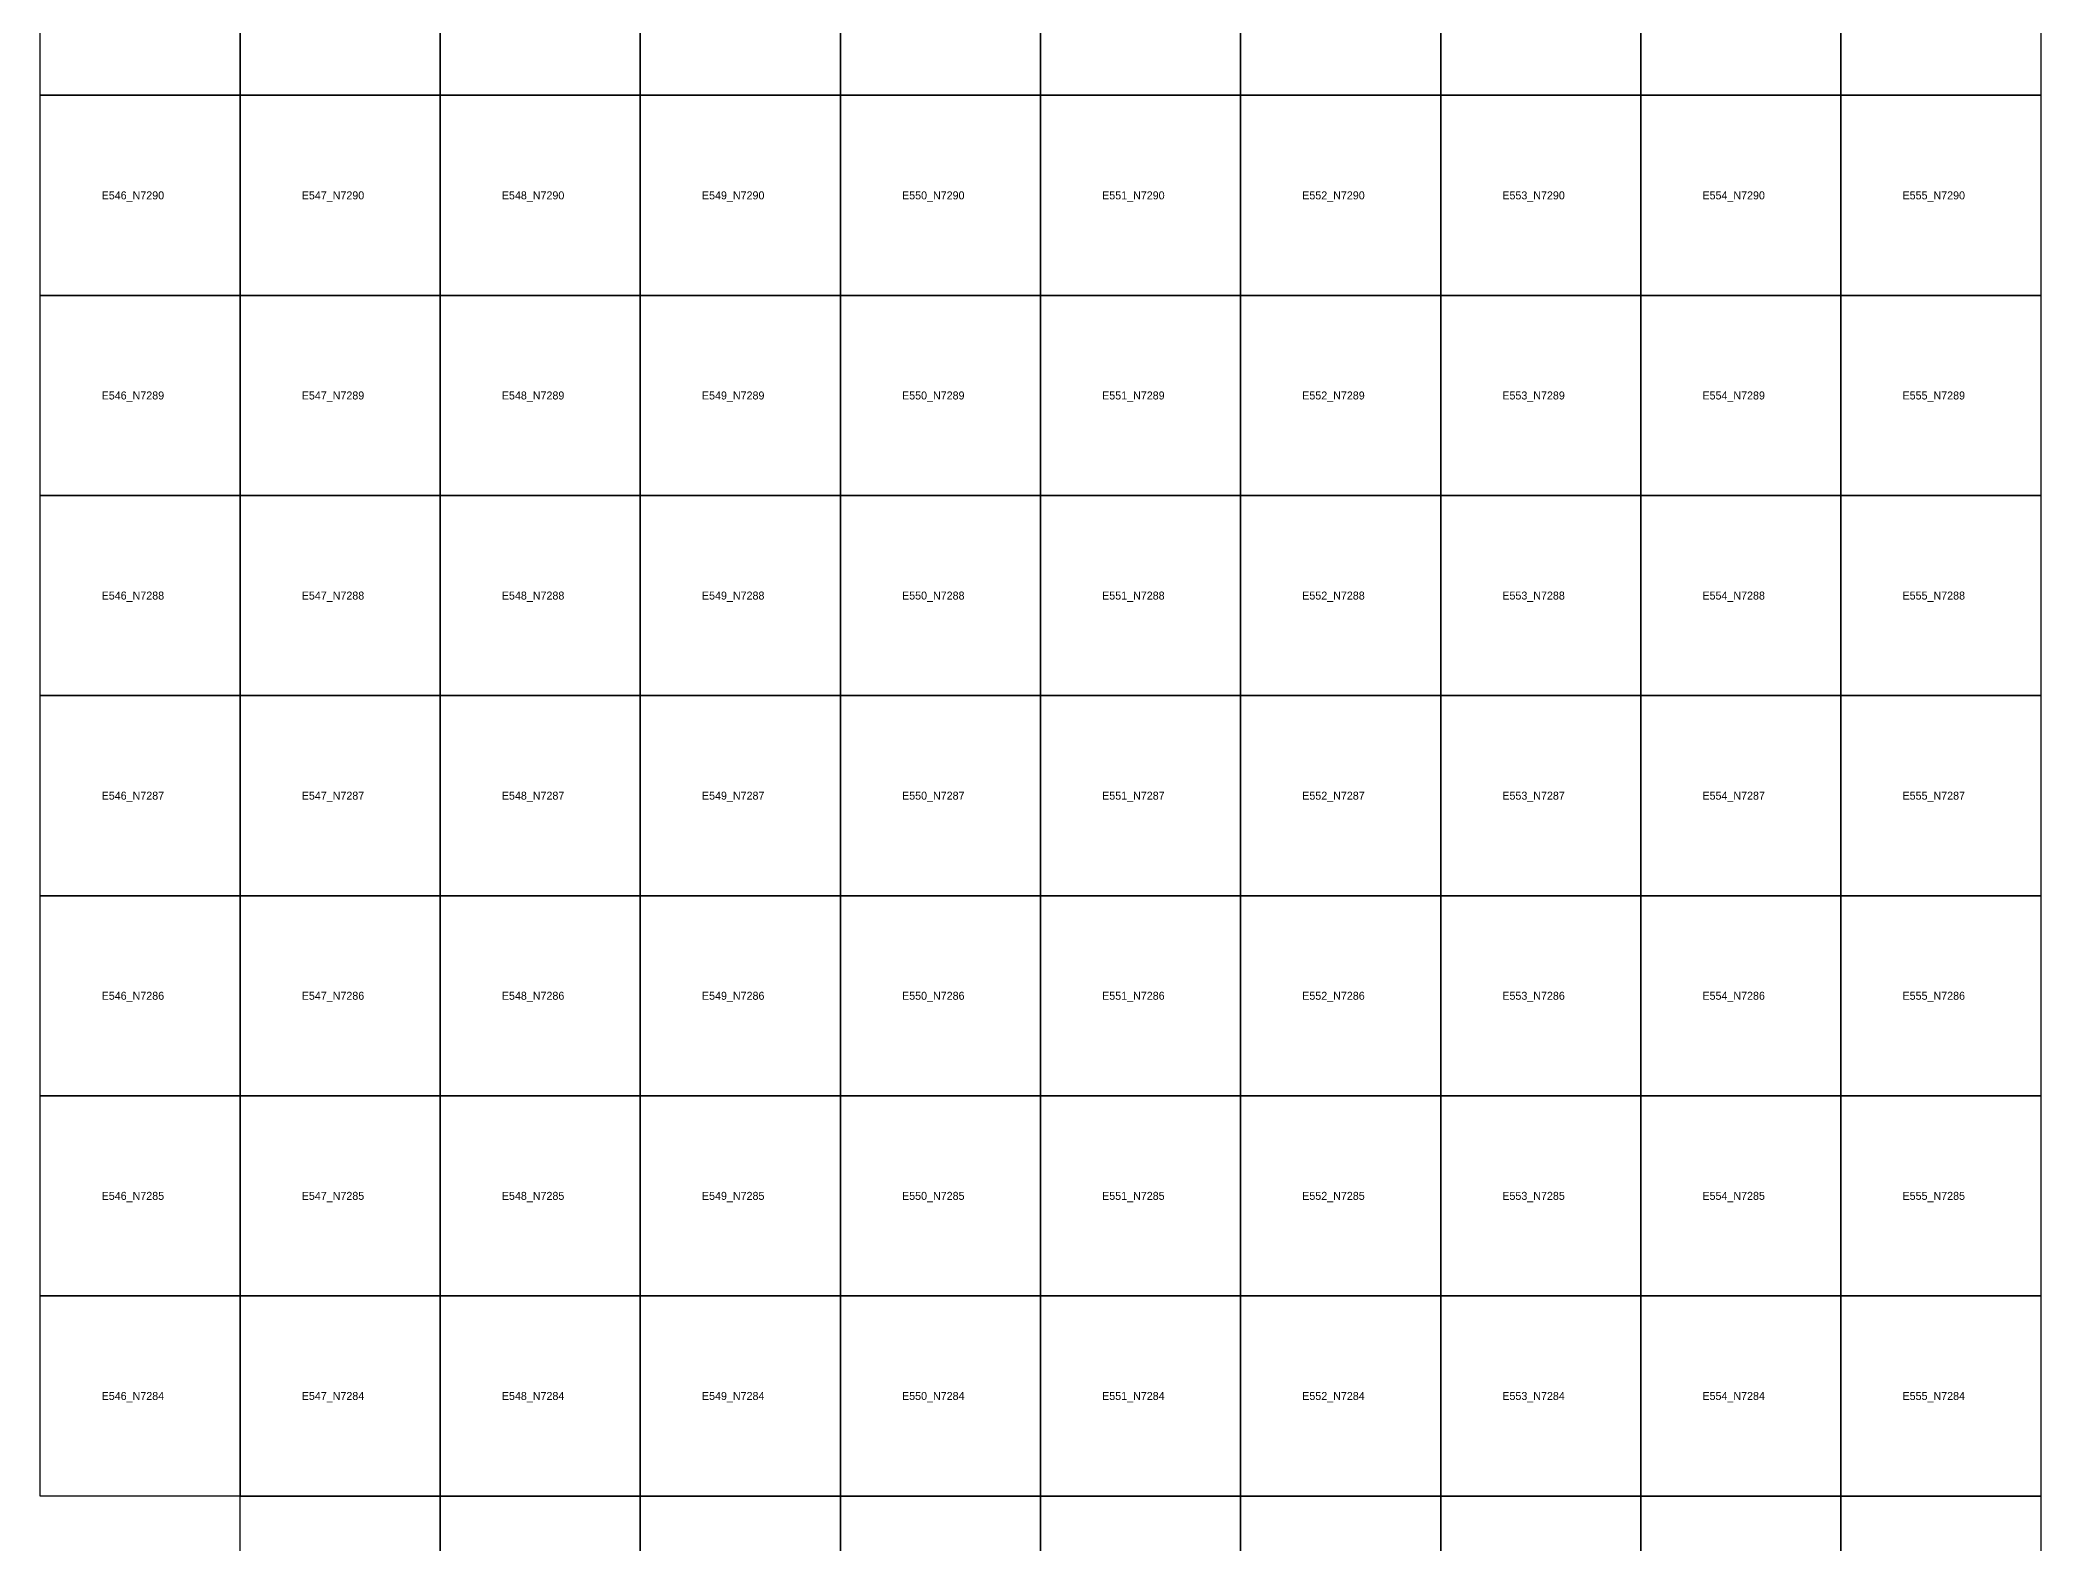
# Model space of a CAD drawing. Extents: x 546000 to 599000, y 7210000 to 7363000.
# Drawn here: x 546000 to 556000, y 7283760 to 7291276 of the extents above; entities that cross this region are included whole.
import ezdxf

# ---------------------------------------------------------------- set-up
doc = ezdxf.new("R2010")
doc.units = 0
doc.layers.add('FEATUREATTRIBS', color=7, linetype='Continuous')

msp = doc.modelspace()

# ---------------------------------------------------------------- linework, layer by layer
at = {"layer": 'FEATUREATTRIBS'}
for points in [[(546000, 7291000), (546000, 7292000), (547000, 7292000), (547000, 7291000)], [(547000, 7291000), (547000, 7292000), (548000, 7292000), (548000, 7291000)], [(548000, 7291000), (548000, 7292000), (549000, 7292000), (549000, 7291000)], [(549000, 7291000), (549000, 7292000), (550000, 7292000), (550000, 7291000)], [(550000, 7291000), (550000, 7292000), (551000, 7292000), (551000, 7291000)], [(551000, 7291000), (551000, 7292000), (552000, 7292000), (552000, 7291000)], [(552000, 7291000), (552000, 7292000), (553000, 7292000), (553000, 7291000)], [(553000, 7291000), (553000, 7292000), (554000, 7292000), (554000, 7291000)], [(554000, 7291000), (554000, 7292000), (555000, 7292000), (555000, 7291000)], [(555000, 7291000), (555000, 7292000), (556000, 7292000), (556000, 7291000)], [(546000, 7290000), (546000, 7291000), (547000, 7291000), (547000, 7290000)], [(547000, 7290000), (547000, 7291000), (548000, 7291000), (548000, 7290000)], [(548000, 7290000), (548000, 7291000), (549000, 7291000), (549000, 7290000)], [(549000, 7290000), (549000, 7291000), (550000, 7291000), (550000, 7290000)], [(550000, 7290000), (550000, 7291000), (551000, 7291000), (551000, 7290000)], [(551000, 7290000), (551000, 7291000), (552000, 7291000), (552000, 7290000)], [(552000, 7290000), (552000, 7291000), (553000, 7291000), (553000, 7290000)], [(553000, 7290000), (553000, 7291000), (554000, 7291000), (554000, 7290000)], [(554000, 7290000), (554000, 7291000), (555000, 7291000), (555000, 7290000)], [(555000, 7290000), (555000, 7291000), (556000, 7291000), (556000, 7290000)], [(546000, 7289000), (546000, 7290000), (547000, 7290000), (547000, 7289000)], [(547000, 7289000), (547000, 7290000), (548000, 7290000), (548000, 7289000)], [(548000, 7289000), (548000, 7290000), (549000, 7290000), (549000, 7289000)], [(549000, 7289000), (549000, 7290000), (550000, 7290000), (550000, 7289000)], [(550000, 7289000), (550000, 7290000), (551000, 7290000), (551000, 7289000)], [(551000, 7289000), (551000, 7290000), (552000, 7290000), (552000, 7289000)], [(552000, 7289000), (552000, 7290000), (553000, 7290000), (553000, 7289000)], [(553000, 7289000), (553000, 7290000), (554000, 7290000), (554000, 7289000)], [(554000, 7289000), (554000, 7290000), (555000, 7290000), (555000, 7289000)], [(555000, 7289000), (555000, 7290000), (556000, 7290000), (556000, 7289000)], [(546000, 7288000), (546000, 7289000), (547000, 7289000), (547000, 7288000)], [(547000, 7288000), (547000, 7289000), (548000, 7289000), (548000, 7288000)], [(548000, 7288000), (548000, 7289000), (549000, 7289000), (549000, 7288000)], [(549000, 7288000), (549000, 7289000), (550000, 7289000), (550000, 7288000)], [(550000, 7288000), (550000, 7289000), (551000, 7289000), (551000, 7288000)], [(551000, 7288000), (551000, 7289000), (552000, 7289000), (552000, 7288000)], [(552000, 7288000), (552000, 7289000), (553000, 7289000), (553000, 7288000)], [(553000, 7288000), (553000, 7289000), (554000, 7289000), (554000, 7288000)], [(554000, 7288000), (554000, 7289000), (555000, 7289000), (555000, 7288000)], [(555000, 7288000), (555000, 7289000), (556000, 7289000), (556000, 7288000)], [(546000, 7287000), (546000, 7288000), (547000, 7288000), (547000, 7287000)], [(547000, 7287000), (547000, 7288000), (548000, 7288000), (548000, 7287000)], [(548000, 7287000), (548000, 7288000), (549000, 7288000), (549000, 7287000)], [(549000, 7287000), (549000, 7288000), (550000, 7288000), (550000, 7287000)], [(550000, 7287000), (550000, 7288000), (551000, 7288000), (551000, 7287000)], [(551000, 7287000), (551000, 7288000), (552000, 7288000), (552000, 7287000)], [(552000, 7287000), (552000, 7288000), (553000, 7288000), (553000, 7287000)], [(553000, 7287000), (553000, 7288000), (554000, 7288000), (554000, 7287000)], [(554000, 7287000), (554000, 7288000), (555000, 7288000), (555000, 7287000)], [(555000, 7287000), (555000, 7288000), (556000, 7288000), (556000, 7287000)], [(546000, 7286000), (546000, 7287000), (547000, 7287000), (547000, 7286000)], [(547000, 7286000), (547000, 7287000), (548000, 7287000), (548000, 7286000)], [(548000, 7286000), (548000, 7287000), (549000, 7287000), (549000, 7286000)], [(549000, 7286000), (549000, 7287000), (550000, 7287000), (550000, 7286000)], [(550000, 7286000), (550000, 7287000), (551000, 7287000), (551000, 7286000)], [(551000, 7286000), (551000, 7287000), (552000, 7287000), (552000, 7286000)], [(552000, 7286000), (552000, 7287000), (553000, 7287000), (553000, 7286000)], [(553000, 7286000), (553000, 7287000), (554000, 7287000), (554000, 7286000)], [(554000, 7286000), (554000, 7287000), (555000, 7287000), (555000, 7286000)], [(555000, 7286000), (555000, 7287000), (556000, 7287000), (556000, 7286000)], [(546000, 7285000), (546000, 7286000), (547000, 7286000), (547000, 7285000)], [(547000, 7285000), (547000, 7286000), (548000, 7286000), (548000, 7285000)], [(548000, 7285000), (548000, 7286000), (549000, 7286000), (549000, 7285000)], [(549000, 7285000), (549000, 7286000), (550000, 7286000), (550000, 7285000)], [(550000, 7285000), (550000, 7286000), (551000, 7286000), (551000, 7285000)], [(551000, 7285000), (551000, 7286000), (552000, 7286000), (552000, 7285000)], [(552000, 7285000), (552000, 7286000), (553000, 7286000), (553000, 7285000)], [(553000, 7285000), (553000, 7286000), (554000, 7286000), (554000, 7285000)], [(554000, 7285000), (554000, 7286000), (555000, 7286000), (555000, 7285000)], [(555000, 7285000), (555000, 7286000), (556000, 7286000), (556000, 7285000)], [(546000, 7284000), (546000, 7285000), (547000, 7285000), (547000, 7284000)], [(547000, 7284000), (547000, 7285000), (548000, 7285000), (548000, 7284000)], [(548000, 7284000), (548000, 7285000), (549000, 7285000), (549000, 7284000)], [(549000, 7284000), (549000, 7285000), (550000, 7285000), (550000, 7284000)], [(550000, 7284000), (550000, 7285000), (551000, 7285000), (551000, 7284000)], [(551000, 7284000), (551000, 7285000), (552000, 7285000), (552000, 7284000)], [(552000, 7284000), (552000, 7285000), (553000, 7285000), (553000, 7284000)], [(553000, 7284000), (553000, 7285000), (554000, 7285000), (554000, 7284000)], [(554000, 7284000), (554000, 7285000), (555000, 7285000), (555000, 7284000)], [(555000, 7284000), (555000, 7285000), (556000, 7285000), (556000, 7284000)], [(547000, 7283000), (547000, 7284000), (548000, 7284000), (548000, 7283000)], [(548000, 7283000), (548000, 7284000), (549000, 7284000), (549000, 7283000)], [(549000, 7283000), (549000, 7284000), (550000, 7284000), (550000, 7283000)], [(550000, 7283000), (550000, 7284000), (551000, 7284000), (551000, 7283000)], [(551000, 7283000), (551000, 7284000), (552000, 7284000), (552000, 7283000)], [(552000, 7283000), (552000, 7284000), (553000, 7284000), (553000, 7283000)], [(553000, 7283000), (553000, 7284000), (554000, 7284000), (554000, 7283000)], [(554000, 7283000), (554000, 7284000), (555000, 7284000), (555000, 7283000)], [(555000, 7283000), (555000, 7284000), (556000, 7284000), (556000, 7283000)]]:
    msp.add_lwpolyline(points, close=True, dxfattribs=at)

# ---------------------------------------------------------------- texts
for s, p in [('E546_N7290', (546308, 7290480)), ('E547_N7290', (547308, 7290480)), ('E548_N7290', (548308, 7290480)), ('E549_N7290', (549308, 7290480)), ('E550_N7290', (550308, 7290480)), ('E551_N7290', (551308, 7290480)), ('E552_N7290', (552308, 7290480)), ('E553_N7290', (553308, 7290480)), ('E554_N7290', (554308, 7290480)), ('E555_N7290', (555308, 7290480)), ('E546_N7289', (546308, 7289480)), ('E547_N7289', (547308, 7289480)), ('E548_N7289', (548308, 7289480)), ('E549_N7289', (549308, 7289480)), ('E550_N7289', (550308, 7289480)), ('E551_N7289', (551308, 7289480)), ('E552_N7289', (552308, 7289480)), ('E553_N7289', (553308, 7289480)), ('E554_N7289', (554308, 7289480)), ('E555_N7289', (555308, 7289480)), ('E546_N7288', (546308, 7288480)), ('E547_N7288', (547308, 7288480)), ('E548_N7288', (548308, 7288480)), ('E549_N7288', (549308, 7288480)), ('E550_N7288', (550308, 7288480)), ('E551_N7288', (551308, 7288480)), ('E552_N7288', (552308, 7288480)), ('E553_N7288', (553308, 7288480)), ('E554_N7288', (554308, 7288480)), ('E555_N7288', (555308, 7288480)), ('E546_N7287', (546308, 7287480)), ('E547_N7287', (547308, 7287480)), ('E548_N7287', (548308, 7287480)), ('E549_N7287', (549308, 7287480)), ('E550_N7287', (550308, 7287480)), ('E551_N7287', (551308, 7287480)), ('E552_N7287', (552308, 7287480)), ('E553_N7287', (553308, 7287480)), ('E554_N7287', (554308, 7287480)), ('E555_N7287', (555308, 7287480)), ('E546_N7286', (546308, 7286480)), ('E547_N7286', (547308, 7286480)), ('E548_N7286', (548308, 7286480)), ('E549_N7286', (549308, 7286480)), ('E550_N7286', (550308, 7286480)), ('E551_N7286', (551308, 7286480)), ('E552_N7286', (552308, 7286480)), ('E553_N7286', (553308, 7286480)), ('E554_N7286', (554308, 7286480)), ('E555_N7286', (555308, 7286480)), ('E546_N7285', (546308, 7285480)), ('E547_N7285', (547308, 7285480)), ('E548_N7285', (548308, 7285480)), ('E549_N7285', (549308, 7285480)), ('E550_N7285', (550308, 7285480)), ('E551_N7285', (551308, 7285480)), ('E552_N7285', (552308, 7285480)), ('E553_N7285', (553308, 7285480)), ('E554_N7285', (554308, 7285480)), ('E555_N7285', (555308, 7285480)), ('E546_N7284', (546308, 7284480)), ('E547_N7284', (547308, 7284480)), ('E548_N7284', (548308, 7284480)), ('E549_N7284', (549308, 7284480)), ('E550_N7284', (550308, 7284480)), ('E551_N7284', (551308, 7284480)), ('E552_N7284', (552308, 7284480)), ('E553_N7284', (553308, 7284480)), ('E554_N7284', (554308, 7284480)), ('E555_N7284', (555308, 7284480))]:
    msp.add_text(s, height=40, dxfattribs=at).set_placement(p)

doc.saveas('drawing.dxf')
